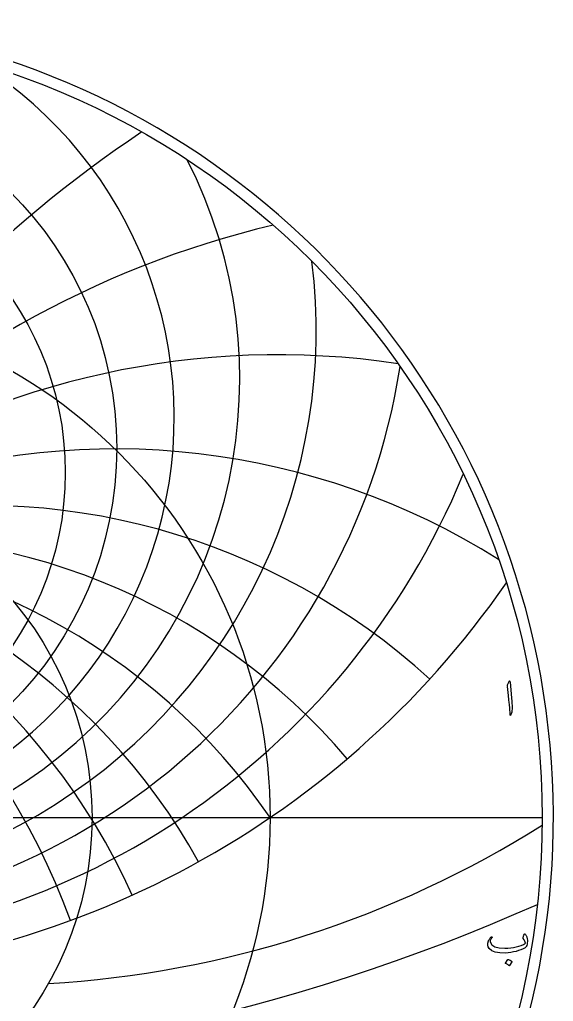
# Model space of a CAD drawing. Header units: millimetres. Extents: x -62 to 62, y -62 to 63.
# Drawn here: x 20.4 to 61.6, y -14.2 to 61.6 of the extents above; entities that cross this region are included whole.
import ezdxf

# ---------------------------------------------------------------- set-up
doc = ezdxf.new("R2010")
doc.units = ezdxf.units.MM
for name, color, linetype in [('CUT_OUTER', 1, 'Continuous'), ('ENGRAVE', 7, 'Continuous'), ('ENGRAVE_FINE', 8, 'Continuous'), ('TEXT', 5, 'Continuous')]:
    doc.layers.add(name, color=color, linetype=linetype)

msp = doc.modelspace()

# ---------------------------------------------------------------- linework, layer by layer
at = {"layer": 'CUT_OUTER'}
msp.add_arc((-0.0002, -0.0002), 61.6124, 137.460696, 87.802279, dxfattribs=at)
at = {"layer": 'ENGRAVE'}
msp.add_lwpolyline([(-60.75, 0), (60.75, 0)], dxfattribs=at)
for centre, radius in [((0, 0), 60.75), ((0, 28.5102), 27.9318), ((0, 26.6295), 23.965), ((0, 0), 39.7663), ((0, 0), 26.0306)]:
    msp.add_circle(centre, radius, dxfattribs=at)
for centre, radius, start, end in [((0, 30.8624), 32.3669, 122.205857, 57.794143), ((0, 33.8275), 37.4232, 153.093423, 26.906577), ((0, 37.6139), 43.3207, 172.966193, 7.033807), ((0, 42.5406), 50.3905, 188.833037, 351.166963), ((0, 49.1191), 59.1569, 202.475566, 337.524434), ((0, -27.1606), 48.1566, 34.333333, 145.666667), ((0, -27.1606), 48.1566, 34.333333, 145.666667), ((0, 58.2224), 70.5068, 214.671368, 325.328632), ((17.9982, 67.1703), 80.1071, 273.340261, 302.252298)]:
    msp.add_arc(centre, radius, start, end, dxfattribs=at)
at = {"layer": 'ENGRAVE_FINE'}
for centre, radius, start, end in [((83.4097, -27.1606), 96.3132, 123.77261, 170.536448), ((83.4097, -27.1606), 96.3132, 123.77261, 170.536448), ((57.3908, -27.1606), 74.9184, 103.414516, 167.169713), ((57.3908, -27.1606), 74.9184, 103.414516, 167.169713), ((40.4082, -27.1606), 62.864, 81.556343, 163.605961), ((40.4082, -27.1606), 62.864, 81.556343, 163.605961), ((-27.8032, -27.1606), 55.6065, 20.224948, 122.146986), ((-27.8032, -27.1606), 55.6065, 20.224948, 122.146986), ((27.8032, -27.1606), 55.6065, 57.853014, 159.775052), ((27.8032, -27.1606), 55.6065, 57.853014, 159.775052), ((-17.5276, -27.1606), 51.2472, 24.410561, 132.388221), ((-17.5276, -27.1606), 51.2472, 24.410561, 132.388221), ((17.5276, -27.1606), 51.2472, 47.611779, 155.589439), ((17.5276, -27.1606), 51.2472, 47.611779, 155.589439), ((-8.4913, -27.1606), 48.8995, 29.063608, 139.577659), ((-8.4913, -27.1606), 48.8995, 29.063608, 139.577659), ((8.4913, -27.1606), 48.8995, 40.422341, 150.936392), ((8.4913, -27.1606), 48.8995, 40.422341, 150.936392), ((0, 128.7811), 148.3198, 245.977512, 294.022488)]:
    msp.add_arc(centre, radius, start, end, dxfattribs=at)
at = {"layer": 'TEXT'}
for points in [[(58.1745, 10.458), (58.2111, 10.5289), (58.2406, 10.5538), (58.2629, 10.5327), (58.278, 10.4657), (58.3661, 9.5268), (58.4186, 8.9505), (58.4303, 8.4901), (58.4013, 8.1457), (58.3316, 7.9172), (58.3189, 7.8985), (58.3077, 7.8885), (58.2979, 7.887), (58.2895, 7.8942), (58.2828, 7.9055), (58.278, 7.9201), (58.2751, 7.938), (58.2741, 7.9594), (58.2741, 8.1253), (58.2665, 8.3014), (58.2511, 8.4875), (58.2282, 8.6837), (58.2231, 8.7349), (58.208, 8.8734), (58.1829, 9.099), (58.1477, 9.4118), (58.0634, 10.1054), (58.0614, 10.1423), (58.0634, 10.1763), (58.0691, 10.2075), (58.0787, 10.2357)], [(59.4473, -8.9948), (59.4731, -9.0272), (59.4967, -9.0629), (59.5181, -9.1019), (59.5374, -9.1443), (59.5545, -9.1898), (59.5695, -9.2382), (59.5823, -9.2894), (59.5929, -9.3436), (59.6068, -9.4523), (59.6102, -9.5601), (59.603, -9.6669), (59.5853, -9.7728), (59.5585, -9.8671), (59.524, -9.9433), (59.4818, -10.0013), (59.432, -10.041), (59.2739, -10.1246), (59.1063, -10.1991), (58.929, -10.2645), (58.7422, -10.3208), (58.5458, -10.3675), (58.3398, -10.4041), (58.1242, -10.4307), (57.8991, -10.4473), (57.4771, -10.4429), (57.1307, -10.384), (56.8601, -10.2705), (56.6651, -10.1024), (56.5851, -9.9709), (56.5482, -9.8293), (56.5544, -9.6777), (56.6038, -9.516), (56.6204, -9.4812), (56.6397, -9.4456), (56.6616, -9.4093), (56.6862, -9.3723), (56.7134, -9.3346), (56.7432, -9.2961), (56.7756, -9.257), (56.8107, -9.2171), (56.8225, -9.2058), (56.8347, -9.1989), (56.8474, -9.1963), (56.8605, -9.1979), (56.8694, -9.2013), (56.8768, -9.2075), (56.8828, -9.2166), (56.8874, -9.2286), (56.8895, -9.2399), (56.8883, -9.2506), (56.8838, -9.2609), (56.8759, -9.2708), (56.8431, -9.3098), (56.8136, -9.3503), (56.7875, -9.3922), (56.7647, -9.4355), (56.7492, -9.477), (56.7408, -9.517), (56.7396, -9.5555), (56.7456, -9.5927), (56.8653, -9.8094), (57.0905, -9.9615), (57.421, -10.0489), (57.8569, -10.0717), (58.0966, -10.0625), (58.325, -10.0425), (58.5421, -10.0117), (58.7479, -9.9701), (58.9428, -9.9178), (59.1269, -9.8547), (59.3001, -9.7808), (59.4627, -9.6961), (59.4468, -9.6171), (59.4109, -9.5294), (59.3549, -9.4331), (59.2787, -9.3282), (59.2763, -9.3182), (59.2768, -9.2995), (59.2801, -9.2722), (59.2864, -9.2363), (59.288, -9.2327), (59.2892, -9.2296), (59.29, -9.2269), (59.2902, -9.2248), (59.3027, -9.1759), (59.3209, -9.1213), (59.3448, -9.0609), (59.3745, -8.9948), (59.3877, -8.9747), (59.4042, -8.968), (59.4241, -8.9747), (59.4473, -8.9948)], [(58.1099, -10.9455), (58.1147, -10.9407), (58.1214, -10.9378), (58.13, -10.9368), (58.1405, -10.9378), (58.215, -10.968), (58.2852, -11.0049), (58.3511, -11.0484), (58.4126, -11.0987), (58.4186, -11.1064), (58.4212, -11.1141), (58.4205, -11.1217), (58.4164, -11.1294), (58.2363, -11.4207), (58.2296, -11.4276), (58.221, -11.4293), (58.2105, -11.4257), (58.198, -11.4168), (58.1872, -11.4092), (58.1702, -11.3977), (58.147, -11.3823), (58.1175, -11.3632), (58.0814, -11.3402), (58.038, -11.3133), (57.9875, -11.2827), (57.9297, -11.2482), (57.9221, -11.2425), (57.9183, -11.2367), (57.9183, -11.231), (57.9221, -11.2252)]]:
    msp.add_lwpolyline(points, close=True, dxfattribs=at)

doc.saveas('drawing.dxf')
